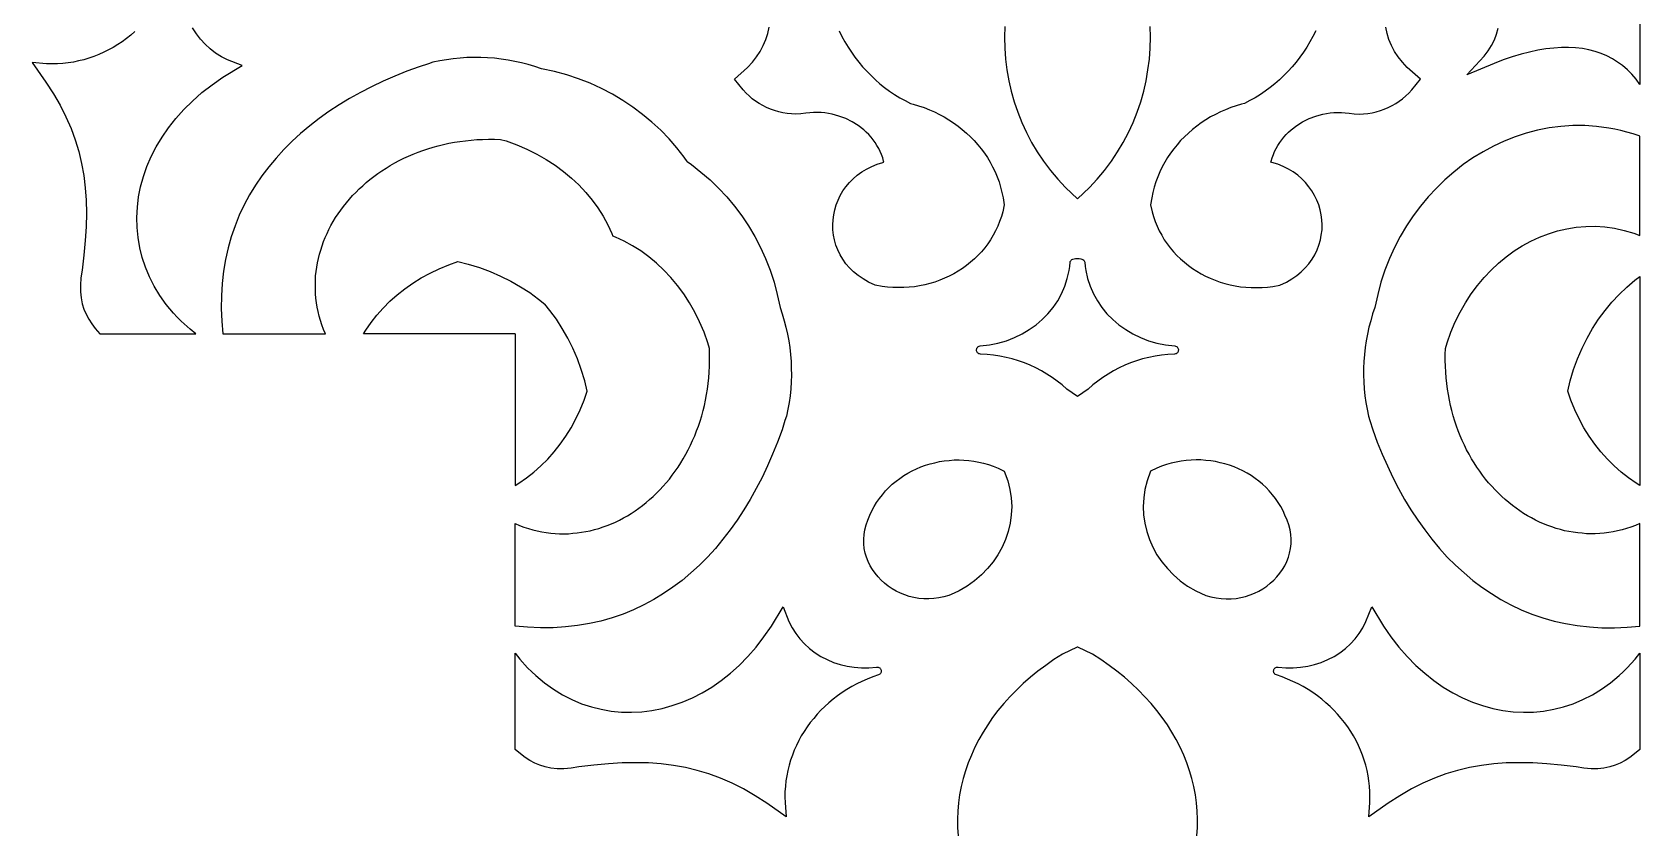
# Model space of a CAD drawing. Extents: x -1917 to -261, y -485 to 605.
# Drawn here: x -908.8 to -791.6, y 417.2 to 475.1 of the extents above; entities that cross this region are included whole.
import ezdxf

# ---------------------------------------------------------------- set-up
doc = ezdxf.new("R2010")
doc.units = 0
doc.layers.add('LAYER_1', color=18, linetype='CONTINUOUS')

msp = doc.modelspace()

# ---------------------------------------------------------------- linework, layer by layer
at = {"layer": 'LAYER_1'}
for points in [[(-791.63, 494.14), (-791.63, 471.33), (-791.91, 471.71), (-792.22, 472.07), (-792.54, 472.4), (-792.89, 472.7), (-793.25, 472.96), (-793.63, 473.2), (-794.03, 473.41), (-794.45, 473.59), (-794.88, 473.73), (-795.34, 473.85), (-795.82, 473.94), (-796.31, 474), (-796.82, 474.02), (-797.35, 474.02), (-797.91, 473.98), (-798.47, 473.92), (-799.06, 473.82), (-799.67, 473.69), (-800.29, 473.53), (-800.93, 473.34), (-801.58, 473.12), (-802.25, 472.86), (-804.23, 472.04), (-802.97, 473.4), (-802.68, 473.78), (-802.43, 474.17), (-802.23, 474.57), (-802.07, 474.99), (-801.95, 475.42)], [(-901.29, 475.18), (-901.59, 474.92), (-901.9, 474.67), (-902.21, 474.44), (-902.54, 474.23), (-902.87, 474.02), (-903.21, 473.84), (-903.56, 473.67), (-903.91, 473.51), (-904.27, 473.37), (-904.64, 473.24), (-905.01, 473.13), (-905.39, 473.04), (-905.77, 472.96), (-906.15, 472.9), (-906.54, 472.86), (-906.93, 472.84), (-907.33, 472.83), (-907.72, 472.84), (-908.77, 472.92), (-907.77, 471.5), (-907.22, 470.65), (-906.73, 469.81), (-906.31, 468.97), (-905.94, 468.13), (-905.63, 467.29), (-905.38, 466.44), (-905.17, 465.58), (-905.02, 464.7), (-904.91, 463.81), (-904.84, 462.89), (-904.82, 461.95), (-904.85, 460.97), (-904.9, 459.96), (-905, 458.9), (-905.13, 457.81), (-905.22, 457.25), (-905.26, 456.72), (-905.26, 456.23), (-905.21, 455.78), (-905.13, 455.36), (-905.01, 454.97), (-904.85, 454.6), (-904.65, 454.24), (-904.43, 453.9), (-904.18, 453.56), (-903.85, 453.16), (-896.85, 453.16), (-897.27, 453.5), (-897.91, 454.08), (-898.2, 454.38), (-898.48, 454.68), (-899.01, 455.31), (-899.47, 455.96), (-899.88, 456.63), (-900.22, 457.31), (-900.52, 458.01), (-900.75, 458.72), (-900.94, 459.44), (-901.06, 460.18), (-901.13, 460.91), (-901.15, 461.65), (-901.11, 462.4), (-901.02, 463.14), (-900.87, 463.88), (-900.67, 464.62), (-900.41, 465.35), (-900.1, 466.08), (-899.73, 466.79), (-899.31, 467.49), (-898.84, 468.18), (-898.31, 468.85), (-897.73, 469.5), (-897.1, 470.12), (-896.41, 470.73), (-895.66, 471.3), (-894.87, 471.85), (-893.47, 472.7), (-894.54, 473.12), (-894.99, 473.35), (-895.41, 473.61), (-895.8, 473.92), (-896.17, 474.25), (-896.5, 474.62), (-896.81, 475.02), (-897.08, 475.45)], [(-849.98, 475.23), (-849.77, 474.83), (-849.55, 474.44), (-849.32, 474.05), (-849.07, 473.68), (-848.82, 473.32), (-848.54, 472.96), (-848.26, 472.62), (-847.96, 472.29), (-847.65, 471.98), (-847.33, 471.67), (-847, 471.38), (-846.66, 471.11), (-846.3, 470.84), (-845.94, 470.6), (-845.56, 470.36), (-845.17, 470.15), (-844.78, 469.95), (-844.57, 469.89), (-844.18, 469.78), (-843.78, 469.64), (-843.4, 469.49), (-843.03, 469.33), (-842.66, 469.15), (-842.31, 468.96), (-841.97, 468.75), (-841.63, 468.53), (-841.31, 468.3), (-841, 468.05), (-840.7, 467.79), (-840.41, 467.52), (-840.13, 467.24), (-839.87, 466.94), (-839.63, 466.64), (-839.39, 466.32), (-839.17, 466), (-838.97, 465.66), (-838.79, 465.32), (-838.61, 464.96), (-838.46, 464.6), (-838.32, 464.23), (-838.21, 463.85), (-838.11, 463.46), (-838.02, 463.07), (-837.94, 462.55), (-838.05, 462.06), (-838.15, 461.7), (-838.28, 461.34), (-838.42, 461), (-838.57, 460.66), (-838.75, 460.34), (-838.94, 460.02), (-839.15, 459.72), (-839.37, 459.42), (-839.61, 459.14), (-839.86, 458.88), (-840.12, 458.62), (-840.4, 458.38), (-840.69, 458.15), (-840.99, 457.93), (-841.3, 457.73), (-841.62, 457.54), (-841.95, 457.37), (-842.29, 457.21), (-842.64, 457.07), (-843, 456.94), (-843.36, 456.83), (-843.73, 456.74), (-844.11, 456.66), (-844.49, 456.6), (-844.88, 456.56), (-845.27, 456.53), (-845.66, 456.53), (-846.06, 456.54), (-846.45, 456.57), (-846.85, 456.62), (-847.35, 456.71), (-847.84, 456.94), (-848.23, 457.16), (-848.59, 457.41), (-848.92, 457.68), (-849.21, 457.97), (-849.48, 458.27), (-849.71, 458.6), (-849.91, 458.93), (-850.07, 459.28), (-850.21, 459.63), (-850.31, 460), (-850.39, 460.36), (-850.43, 460.73), (-850.44, 461.1), (-850.42, 461.47), (-850.37, 461.84), (-850.29, 462.2), (-850.19, 462.55), (-850.05, 462.9), (-849.89, 463.24), (-849.7, 463.57), (-849.48, 463.88), (-849.23, 464.18), (-848.96, 464.46), (-848.66, 464.72), (-848.33, 464.96), (-847.98, 465.17), (-847.6, 465.36), (-847.2, 465.52), (-846.78, 465.65), (-846.71, 465.67), (-846.73, 465.74), (-846.8, 465.98), (-846.89, 466.22), (-846.98, 466.44), (-847.09, 466.67), (-847.22, 466.88), (-847.35, 467.09), (-847.5, 467.3), (-847.65, 467.49), (-847.82, 467.68), (-848, 467.85), (-848.18, 468.02), (-848.59, 468.33), (-849.02, 468.61), (-849.49, 468.84), (-849.99, 469.03), (-850.23, 469.1), (-850.49, 469.16), (-850.75, 469.21), (-851.02, 469.25), (-851.29, 469.28), (-851.57, 469.29), (-851.84, 469.28), (-852.12, 469.27), (-852.4, 469.24), (-852.77, 469.18), (-853.13, 469.17), (-853.45, 469.19), (-853.77, 469.22), (-854.08, 469.27), (-854.38, 469.34), (-854.68, 469.43), (-854.97, 469.53), (-855.26, 469.65), (-855.53, 469.79), (-855.8, 469.94), (-856.06, 470.11), (-856.3, 470.29), (-856.54, 470.49), (-856.76, 470.7), (-856.97, 470.93), (-857.6, 471.71), (-856.64, 472.57), (-856.29, 472.94), (-855.99, 473.33), (-855.72, 473.73), (-855.5, 474.16), (-855.31, 474.6), (-855.17, 475.04), (-855.07, 475.5)], [(-837.91, 475.55), (-837.93, 474.76), (-837.91, 473.96), (-837.85, 473.17), (-837.75, 472.39), (-837.61, 471.6), (-837.44, 470.83), (-837.22, 470.06), (-836.96, 469.3), (-836.66, 468.56), (-836.33, 467.83), (-835.95, 467.11), (-835.54, 466.41), (-835.08, 465.73), (-834.58, 465.07), (-834.05, 464.43), (-833.48, 463.82), (-832.61, 462.99), (-831.74, 463.82), (-831.17, 464.43), (-830.63, 465.07), (-830.14, 465.73), (-829.68, 466.41), (-829.27, 467.11), (-828.89, 467.83), (-828.55, 468.56), (-828.26, 469.3), (-828, 470.06), (-827.78, 470.83), (-827.61, 471.6), (-827.47, 472.39), (-827.37, 473.17), (-827.31, 473.96), (-827.29, 474.76), (-827.31, 475.55)], [(-815.24, 475.23), (-815.45, 474.83), (-815.67, 474.44), (-815.9, 474.05), (-816.15, 473.68), (-816.4, 473.32), (-816.68, 472.96), (-816.96, 472.62), (-817.26, 472.29), (-817.57, 471.98), (-817.89, 471.67), (-818.22, 471.38), (-818.56, 471.11), (-818.92, 470.84), (-819.28, 470.6), (-819.66, 470.36), (-820.05, 470.15), (-820.44, 469.95), (-820.65, 469.89), (-821.05, 469.78), (-821.44, 469.64), (-821.82, 469.49), (-822.19, 469.33), (-822.56, 469.15), (-822.91, 468.96), (-823.26, 468.75), (-823.59, 468.53), (-823.91, 468.3), (-824.22, 468.05), (-824.52, 467.79), (-824.81, 467.52), (-825.09, 467.24), (-825.35, 466.94), (-825.59, 466.64), (-825.83, 466.32), (-826.05, 466), (-826.25, 465.66), (-826.44, 465.32), (-826.61, 464.96), (-826.76, 464.6), (-826.9, 464.23), (-827.01, 463.85), (-827.12, 463.46), (-827.2, 463.07), (-827.28, 462.55), (-827.17, 462.06), (-827.07, 461.7), (-826.95, 461.34), (-826.81, 461), (-826.65, 460.66), (-826.47, 460.34), (-826.28, 460.02), (-826.07, 459.72), (-825.85, 459.42), (-825.61, 459.14), (-825.36, 458.88), (-825.1, 458.62), (-824.82, 458.38), (-824.53, 458.15), (-824.23, 457.93), (-823.92, 457.73), (-823.6, 457.54), (-823.27, 457.37), (-822.93, 457.21), (-822.58, 457.07), (-822.22, 456.94), (-821.86, 456.83), (-821.49, 456.74), (-821.11, 456.66), (-820.73, 456.6), (-820.35, 456.56), (-819.95, 456.53), (-819.56, 456.53), (-819.16, 456.54), (-818.77, 456.57), (-818.37, 456.62), (-817.87, 456.71), (-817.38, 456.94), (-816.99, 457.16), (-816.63, 457.41), (-816.31, 457.68), (-816.01, 457.97), (-815.74, 458.27), (-815.51, 458.6), (-815.31, 458.93), (-815.15, 459.28), (-815.01, 459.63), (-814.91, 460), (-814.84, 460.36), (-814.79, 460.73), (-814.78, 461.1), (-814.8, 461.47), (-814.85, 461.84), (-814.93, 462.2), (-815.03, 462.55), (-815.17, 462.9), (-815.33, 463.24), (-815.52, 463.57), (-815.74, 463.88), (-815.99, 464.18), (-816.26, 464.46), (-816.56, 464.72), (-816.89, 464.96), (-817.24, 465.17), (-817.62, 465.36), (-818.02, 465.52), (-818.44, 465.65), (-818.51, 465.67), (-818.49, 465.74), (-818.42, 465.98), (-818.33, 466.22), (-818.24, 466.44), (-818.13, 466.67), (-818, 466.88), (-817.87, 467.09), (-817.72, 467.3), (-817.57, 467.49), (-817.4, 467.68), (-817.22, 467.85), (-817.04, 468.02), (-816.63, 468.33), (-816.2, 468.61), (-815.73, 468.84), (-815.23, 469.03), (-814.99, 469.1), (-814.73, 469.16), (-814.47, 469.21), (-814.2, 469.25), (-813.93, 469.28), (-813.65, 469.29), (-813.38, 469.28), (-813.1, 469.27), (-812.82, 469.24), (-812.45, 469.18), (-812.09, 469.17), (-811.77, 469.19), (-811.45, 469.22), (-811.14, 469.27), (-810.84, 469.34), (-810.54, 469.43), (-810.25, 469.53), (-809.96, 469.65), (-809.69, 469.79), (-809.42, 469.94), (-809.16, 470.11), (-808.92, 470.29), (-808.68, 470.49), (-808.46, 470.7), (-808.25, 470.93), (-807.62, 471.71), (-808.58, 472.57), (-808.93, 472.94), (-809.23, 473.33), (-809.5, 473.73), (-809.72, 474.16), (-809.91, 474.6), (-810.05, 475.04), (-810.15, 475.5)], [(-861.04, 465.71), (-861.27, 466.03), (-861.8, 466.71), (-862.37, 467.37), (-862.97, 467.99), (-863.61, 468.59), (-864.29, 469.15), (-865, 469.68), (-865.73, 470.17), (-866.5, 470.63), (-867.29, 471.04), (-868.11, 471.41), (-868.96, 471.74), (-869.82, 472.03), (-870.71, 472.27), (-871.66, 472.47), (-872.14, 472.63), (-872.63, 472.77), (-873.11, 472.9), (-873.6, 473.01), (-874.1, 473.1), (-874.59, 473.18), (-875.09, 473.24), (-875.59, 473.27), (-876.09, 473.3), (-876.59, 473.3), (-877.09, 473.28), (-877.59, 473.25), (-878.09, 473.2), (-878.58, 473.13), (-879.08, 473.04), (-879.57, 472.94), (-879.89, 472.83), (-880.58, 472.62), (-881.48, 472.29), (-882.36, 471.94), (-883.21, 471.56), (-884.05, 471.16), (-884.86, 470.74), (-885.65, 470.3), (-886.41, 469.84), (-887.15, 469.35), (-887.87, 468.84), (-888.55, 468.31), (-889.21, 467.76), (-889.84, 467.19), (-890.44, 466.59), (-891, 465.97), (-891.54, 465.33), (-892.04, 464.67), (-892.5, 463.99), (-892.93, 463.28), (-893.32, 462.55), (-893.68, 461.8), (-893.99, 461.03), (-894.27, 460.23), (-894.5, 459.42), (-894.69, 458.58), (-894.83, 457.72), (-894.94, 456.84), (-894.99, 455.94), (-895, 455.02), (-894.96, 454.08), (-894.88, 453.16), (-887.41, 453.16), (-887.54, 453.49), (-887.66, 453.81), (-887.77, 454.13), (-887.86, 454.46), (-887.94, 454.78), (-888, 455.11), (-888.06, 455.43), (-888.1, 455.76), (-888.13, 456.08), (-888.14, 456.41), (-888.14, 456.73), (-888.14, 457.05), (-888.12, 457.38), (-888.08, 457.7), (-888.04, 458.01), (-887.98, 458.33), (-887.92, 458.64), (-887.84, 458.96), (-887.75, 459.27), (-887.65, 459.57), (-887.54, 459.88), (-887.42, 460.18), (-887.29, 460.47), (-887.15, 460.77), (-887, 461.06), (-886.83, 461.35), (-886.66, 461.63), (-886.48, 461.91), (-886.29, 462.18), (-886.09, 462.45), (-885.88, 462.71), (-885.66, 462.97), (-885.43, 463.23), (-885.19, 463.47), (-884.95, 463.72), (-884.69, 463.95), (-884.43, 464.18), (-884.16, 464.41), (-883.88, 464.62), (-883.59, 464.84), (-883.3, 465.04), (-882.99, 465.24), (-882.68, 465.42), (-882.36, 465.61), (-882.04, 465.78), (-881.7, 465.95), (-881.36, 466.1), (-881.02, 466.25), (-880.66, 466.39), (-880.3, 466.52), (-879.94, 466.65), (-879.56, 466.76), (-879.19, 466.86), (-878.8, 466.96), (-878.41, 467.04), (-878.01, 467.12), (-877.61, 467.18), (-877.2, 467.23), (-876.79, 467.28), (-876.37, 467.31), (-875.95, 467.33), (-875.52, 467.34), (-875.08, 467.34), (-874.65, 467.33), (-874.24, 467.21), (-873.47, 466.93), (-872.72, 466.61), (-872, 466.26), (-871.32, 465.87), (-870.67, 465.45), (-870.06, 465), (-869.48, 464.51), (-868.94, 464.01), (-868.44, 463.47), (-867.97, 462.91), (-867.55, 462.33), (-867.17, 461.73), (-866.83, 461.11), (-866.54, 460.47), (-866.47, 460.29)], [(-861.04, 465.71), (-860.72, 465.49), (-860.04, 464.95), (-859.38, 464.38), (-858.76, 463.78), (-858.16, 463.14), (-857.6, 462.46), (-857.07, 461.75), (-856.58, 461.02), (-856.12, 460.25), (-855.71, 459.46), (-855.34, 458.64), (-855.01, 457.8), (-854.72, 456.93), (-854.48, 456.04), (-854.28, 455.09), (-854.12, 454.61), (-853.98, 454.12), (-853.85, 453.64), (-853.74, 453.15), (-853.65, 452.65), (-853.57, 452.16), (-853.52, 451.66), (-853.48, 451.16), (-853.46, 450.66), (-853.45, 450.16), (-853.47, 449.66), (-853.5, 449.16), (-853.55, 448.66), (-853.62, 448.17), (-853.71, 447.67), (-853.81, 447.18), (-853.92, 446.86), (-854.13, 446.17), (-854.46, 445.27), (-854.82, 444.39), (-855.19, 443.54), (-855.59, 442.7), (-856.01, 441.89), (-856.45, 441.1), (-856.91, 440.34), (-857.4, 439.6), (-857.91, 438.89), (-858.44, 438.2), (-858.99, 437.54), (-859.56, 436.91), (-860.16, 436.31), (-860.78, 435.75), (-861.42, 435.21), (-862.08, 434.71), (-862.76, 434.25), (-863.47, 433.82), (-864.2, 433.43), (-864.95, 433.07), (-865.72, 432.76), (-866.52, 432.48), (-867.33, 432.25), (-868.17, 432.06), (-869.03, 431.92), (-869.91, 431.82), (-870.81, 431.76), (-871.73, 431.75), (-872.67, 431.79), (-873.59, 431.87), (-873.59, 439.34), (-873.26, 439.21), (-872.94, 439.09), (-872.62, 438.98), (-872.29, 438.89), (-871.97, 438.81), (-871.64, 438.75), (-871.32, 438.69), (-870.99, 438.65), (-870.67, 438.63), (-870.34, 438.61), (-870.02, 438.61), (-869.7, 438.61), (-869.38, 438.64), (-869.06, 438.67), (-868.74, 438.71), (-868.42, 438.77), (-868.11, 438.83), (-867.79, 438.91), (-867.49, 439), (-867.18, 439.1), (-866.87, 439.21), (-866.57, 439.33), (-866.28, 439.46), (-865.98, 439.6), (-865.69, 439.76), (-865.4, 439.92), (-865.12, 440.09), (-864.84, 440.27), (-864.57, 440.46), (-864.3, 440.66), (-864.04, 440.87), (-863.78, 441.09), (-863.52, 441.32), (-863.28, 441.56), (-863.03, 441.8), (-862.8, 442.06), (-862.57, 442.32), (-862.34, 442.59), (-862.13, 442.87), (-861.92, 443.16), (-861.71, 443.46), (-861.52, 443.76), (-861.33, 444.07), (-861.14, 444.39), (-860.97, 444.71), (-860.81, 445.05), (-860.65, 445.39), (-860.5, 445.73), (-860.36, 446.09), (-860.23, 446.45), (-860.1, 446.81), (-859.99, 447.19), (-859.89, 447.57), (-859.79, 447.95), (-859.71, 448.34), (-859.63, 448.74), (-859.57, 449.14), (-859.52, 449.55), (-859.47, 449.96), (-859.44, 450.38), (-859.42, 450.8), (-859.41, 451.23), (-859.41, 451.67), (-859.42, 452.1), (-859.54, 452.51), (-859.82, 453.28), (-860.14, 454.03), (-860.49, 454.75), (-860.88, 455.43), (-861.3, 456.08), (-861.75, 456.69), (-862.24, 457.27), (-862.75, 457.81), (-863.28, 458.31), (-863.84, 458.78), (-864.42, 459.2), (-865.02, 459.58), (-865.64, 459.92), (-866.28, 460.21), (-866.47, 460.29)], [(-873.59, 453.16), (-884.62, 453.16), (-884.46, 453.43), (-884.08, 453.99), (-883.66, 454.53), (-883.2, 455.04), (-882.71, 455.54), (-882.19, 456), (-881.63, 456.44), (-881.04, 456.86), (-880.43, 457.24), (-879.78, 457.59), (-879.11, 457.91), (-878.41, 458.2), (-877.76, 458.43), (-877, 458.24), (-876.19, 457.99), (-875.4, 457.7), (-874.64, 457.37), (-873.9, 457.01), (-873.2, 456.6), (-872.52, 456.17), (-871.88, 455.7), (-871.43, 455.32)], [(-873.59, 453.16), (-873.59, 442.13), (-873.32, 442.29), (-872.76, 442.67), (-872.22, 443.09), (-871.71, 443.55), (-871.21, 444.04), (-870.75, 444.56), (-870.31, 445.12), (-869.9, 445.71), (-869.51, 446.32), (-869.16, 446.97), (-868.84, 447.64), (-868.55, 448.34), (-868.33, 448.99), (-868.51, 449.75), (-868.76, 450.56), (-869.05, 451.35), (-869.38, 452.11), (-869.75, 452.85), (-870.15, 453.55), (-870.58, 454.23), (-871.05, 454.87), (-871.43, 455.32)], [(-823.91, 416.61), (-823.87, 417.21), (-823.86, 417.81), (-823.89, 418.41), (-823.94, 419), (-824.02, 419.6), (-824.13, 420.19), (-824.28, 420.77), (-824.45, 421.35), (-824.65, 421.93), (-824.87, 422.49), (-825.13, 423.06), (-825.41, 423.61), (-825.73, 424.15), (-826.06, 424.69), (-826.43, 425.22), (-826.82, 425.74), (-827.24, 426.24), (-827.69, 426.74), (-828.16, 427.22), (-828.66, 427.69), (-829.18, 428.15), (-829.73, 428.59), (-830.3, 429.02), (-830.9, 429.44), (-831.52, 429.83), (-832.58, 430.35), (-832.61, 430.35), (-832.64, 430.35), (-833.7, 429.83), (-834.32, 429.44), (-834.92, 429.02), (-835.49, 428.59), (-836.04, 428.15), (-836.56, 427.69), (-837.06, 427.22), (-837.53, 426.74), (-837.98, 426.24), (-838.4, 425.74), (-838.79, 425.22), (-839.15, 424.69), (-839.49, 424.15), (-839.8, 423.61), (-840.09, 423.06), (-840.34, 422.49), (-840.57, 421.93), (-840.77, 421.35), (-840.94, 420.77), (-841.08, 420.19), (-841.2, 419.6), (-841.28, 419), (-841.33, 418.41), (-841.36, 417.81), (-841.35, 417.21), (-841.31, 416.61)]]:
    msp.add_lwpolyline(points, dxfattribs=at)
for points in [[(-791.63, 467.57), (-791.68, 467.59), (-792.13, 467.73), (-792.57, 467.86), (-793.01, 467.97), (-793.45, 468.07), (-793.9, 468.15), (-794.78, 468.27), (-795.65, 468.33), (-796.52, 468.33), (-797.39, 468.27), (-798.24, 468.16), (-799.08, 467.99), (-799.91, 467.78), (-800.72, 467.51), (-801.52, 467.19), (-802.3, 466.83), (-803.05, 466.43), (-803.79, 465.98), (-804.5, 465.49), (-805.18, 464.95), (-805.83, 464.38), (-806.46, 463.78), (-807.06, 463.14), (-807.62, 462.46), (-808.15, 461.75), (-808.64, 461.02), (-809.09, 460.25), (-809.51, 459.46), (-809.88, 458.64), (-810.21, 457.8), (-810.5, 456.93), (-810.73, 456.04), (-810.93, 455.09), (-811.1, 454.61), (-811.24, 454.12), (-811.37, 453.64), (-811.48, 453.15), (-811.57, 452.65), (-811.65, 452.16), (-811.7, 451.66), (-811.74, 451.16), (-811.76, 450.66), (-811.77, 450.16), (-811.75, 449.66), (-811.72, 449.16), (-811.67, 448.66), (-811.6, 448.17), (-811.51, 447.67), (-811.41, 447.18), (-811.3, 446.86), (-811.09, 446.17), (-810.76, 445.27), (-810.4, 444.39), (-810.03, 443.54), (-809.63, 442.7), (-809.21, 441.89), (-808.77, 441.1), (-808.31, 440.34), (-807.82, 439.6), (-807.31, 438.89), (-806.78, 438.2), (-806.23, 437.54), (-805.66, 436.91), (-805.06, 436.31), (-804.44, 435.75), (-803.8, 435.21), (-803.14, 434.71), (-802.45, 434.25), (-801.75, 433.82), (-801.02, 433.43), (-800.27, 433.07), (-799.49, 432.76), (-798.7, 432.48), (-797.88, 432.25), (-797.05, 432.06), (-796.19, 431.92), (-795.31, 431.82), (-794.41, 431.76), (-793.49, 431.75), (-792.55, 431.79), (-791.63, 431.87), (-791.63, 439.34), (-791.95, 439.21), (-792.28, 439.09), (-792.6, 438.98), (-792.93, 438.89), (-793.25, 438.81), (-793.58, 438.75), (-793.9, 438.69), (-794.23, 438.65), (-794.55, 438.63), (-794.88, 438.61), (-795.2, 438.61), (-795.52, 438.61), (-795.84, 438.64), (-796.16, 438.67), (-796.48, 438.71), (-796.8, 438.77), (-797.11, 438.83), (-797.42, 438.91), (-797.73, 439), (-798.04, 439.1), (-798.34, 439.21), (-798.65, 439.33), (-798.94, 439.46), (-799.24, 439.6), (-799.53, 439.76), (-799.81, 439.92), (-800.1, 440.09), (-800.37, 440.27), (-800.65, 440.46), (-800.92, 440.66), (-801.18, 440.87), (-801.44, 441.09), (-801.69, 441.32), (-801.94, 441.56), (-802.18, 441.8), (-802.42, 442.06), (-802.65, 442.32), (-802.88, 442.59), (-803.09, 442.87), (-803.3, 443.16), (-803.51, 443.46), (-803.7, 443.76), (-803.89, 444.07), (-804.07, 444.39), (-804.25, 444.71), (-804.41, 445.05), (-804.57, 445.39), (-804.72, 445.73), (-804.86, 446.09), (-804.99, 446.45), (-805.11, 446.81), (-805.23, 447.19), (-805.33, 447.57), (-805.43, 447.95), (-805.51, 448.34), (-805.58, 448.74), (-805.65, 449.14), (-805.7, 449.55), (-805.75, 449.96), (-805.78, 450.38), (-805.8, 450.8), (-805.81, 451.23), (-805.81, 451.67), (-805.79, 452.1), (-805.67, 452.51), (-805.4, 453.28), (-805.08, 454.03), (-804.73, 454.75), (-804.34, 455.43), (-803.92, 456.08), (-803.46, 456.69), (-802.98, 457.27), (-802.47, 457.81), (-801.94, 458.31), (-801.38, 458.78), (-800.8, 459.2), (-800.2, 459.58), (-799.58, 459.92), (-798.94, 460.21), (-798.29, 460.46), (-797.62, 460.67), (-796.95, 460.82), (-796.27, 460.93), (-795.57, 460.99), (-794.88, 461), (-794.18, 460.95), (-793.48, 460.85), (-792.78, 460.7), (-792.08, 460.5), (-791.63, 460.33)], [(-832.61, 458.64), (-832.48, 458.64), (-832.37, 458.63), (-832.28, 458.61), (-832.21, 458.58), (-832.15, 458.54), (-832.11, 458.49), (-832.09, 458.44), (-832.08, 458.38), (-832.04, 458.07), (-832, 457.77), (-831.87, 457.19), (-831.69, 456.63), (-831.45, 456.09), (-831.16, 455.58), (-830.83, 455.09), (-830.46, 454.63), (-830.04, 454.21), (-829.59, 453.82), (-829.09, 453.47), (-828.57, 453.16), (-828.01, 452.89), (-827.43, 452.66), (-826.82, 452.49), (-826.19, 452.36), (-825.52, 452.28), (-825.46, 452.27), (-825.4, 452.25), (-825.35, 452.22), (-825.32, 452.18), (-825.29, 452.13), (-825.27, 452.08), (-825.25, 452.03), (-825.25, 451.98), (-825.26, 451.93), (-825.27, 451.88), (-825.29, 451.83), (-825.33, 451.79), (-825.37, 451.75), (-825.42, 451.72), (-825.47, 451.7), (-825.54, 451.69), (-826.02, 451.67), (-826.49, 451.62), (-826.95, 451.54), (-827.41, 451.45), (-827.86, 451.34), (-828.3, 451.2), (-828.74, 451.05), (-829.16, 450.88), (-829.58, 450.68), (-829.99, 450.47), (-830.38, 450.24), (-830.76, 449.99), (-831.13, 449.73), (-831.49, 449.44), (-831.83, 449.14), (-832.61, 448.6), (-833.39, 449.14), (-833.73, 449.44), (-834.09, 449.73), (-834.46, 449.99), (-834.84, 450.24), (-835.23, 450.47), (-835.64, 450.68), (-836.05, 450.88), (-836.48, 451.05), (-836.91, 451.2), (-837.36, 451.34), (-837.81, 451.45), (-838.27, 451.54), (-838.73, 451.62), (-839.2, 451.67), (-839.68, 451.69), (-839.74, 451.7), (-839.8, 451.72), (-839.85, 451.75), (-839.89, 451.79), (-839.92, 451.83), (-839.95, 451.88), (-839.96, 451.93), (-839.97, 451.98), (-839.97, 452.03), (-839.95, 452.08), (-839.93, 452.13), (-839.9, 452.18), (-839.86, 452.22), (-839.82, 452.25), (-839.76, 452.27), (-839.69, 452.28), (-839.03, 452.36), (-838.4, 452.49), (-837.79, 452.66), (-837.2, 452.89), (-836.65, 453.16), (-836.12, 453.47), (-835.63, 453.82), (-835.18, 454.21), (-834.76, 454.63), (-834.39, 455.09), (-834.05, 455.58), (-833.77, 456.09), (-833.53, 456.63), (-833.35, 457.19), (-833.22, 457.77), (-833.17, 458.07), (-833.14, 458.38), (-833.13, 458.44), (-833.1, 458.49), (-833.06, 458.54), (-833.01, 458.58), (-832.94, 458.61), (-832.85, 458.63), (-832.74, 458.64)], [(-791.63, 457.33), (-791.63, 442.13), (-791.9, 442.29), (-792.46, 442.67), (-793, 443.09), (-793.51, 443.55), (-794, 444.04), (-794.47, 444.56), (-794.91, 445.12), (-795.32, 445.71), (-795.71, 446.32), (-796.06, 446.97), (-796.38, 447.64), (-796.67, 448.34), (-796.89, 448.99), (-796.7, 449.75), (-796.46, 450.56), (-796.17, 451.35), (-795.84, 452.11), (-795.47, 452.85), (-795.07, 453.55), (-794.64, 454.23), (-794.17, 454.87), (-793.67, 455.47), (-793.14, 456.04), (-792.58, 456.57), (-791.99, 457.07)], [(-837.85, 438.19), (-838.1, 437.62), (-838.4, 437.08), (-838.75, 436.56), (-839.16, 436.07), (-839.6, 435.61), (-840.1, 435.18), (-840.64, 434.79), (-841.23, 434.44), (-841.6, 434.27), (-841.97, 434.12), (-842.34, 434.01), (-842.71, 433.93), (-843.08, 433.88), (-843.45, 433.86), (-843.81, 433.87), (-844.17, 433.9), (-844.52, 433.96), (-844.86, 434.04), (-845.19, 434.15), (-845.51, 434.28), (-845.82, 434.43), (-846.12, 434.6), (-846.4, 434.79), (-846.66, 435), (-846.91, 435.23), (-847.14, 435.47), (-847.35, 435.73), (-847.54, 436), (-847.71, 436.28), (-847.86, 436.58), (-847.98, 436.89), (-848.07, 437.2), (-848.14, 437.53), (-848.17, 437.86), (-848.18, 438.21), (-848.16, 438.55), (-848.1, 438.9), (-848.01, 439.25), (-847.89, 439.6), (-847.73, 439.95), (-847.59, 440.27), (-847.42, 440.58), (-847.24, 440.88), (-847.04, 441.18), (-846.82, 441.45), (-846.59, 441.72), (-846.35, 441.97), (-846.1, 442.21), (-845.83, 442.43), (-845.55, 442.64), (-845.26, 442.84), (-844.97, 443.02), (-844.66, 443.18), (-844.34, 443.34), (-844.02, 443.47), (-843.69, 443.59), (-843.35, 443.7), (-843.01, 443.78), (-842.67, 443.86), (-842.31, 443.91), (-841.96, 443.95), (-841.6, 443.98), (-841.24, 443.98), (-840.88, 443.97), (-840.52, 443.94), (-840.16, 443.89), (-839.8, 443.83), (-839.45, 443.74), (-839.09, 443.64), (-838.74, 443.52), (-838.39, 443.38), (-837.94, 443.17), (-837.68, 442.45), (-837.53, 441.83), (-837.44, 441.21), (-837.4, 440.59), (-837.43, 439.98), (-837.52, 439.37), (-837.66, 438.77)], [(-827.37, 438.19), (-827.12, 437.62), (-826.82, 437.08), (-826.46, 436.56), (-826.06, 436.07), (-825.61, 435.61), (-825.12, 435.18), (-824.58, 434.79), (-823.99, 434.44), (-823.62, 434.27), (-823.25, 434.12), (-822.88, 434.01), (-822.51, 433.93), (-822.14, 433.88), (-821.77, 433.86), (-821.41, 433.87), (-821.05, 433.9), (-820.7, 433.96), (-820.36, 434.04), (-820.03, 434.15), (-819.71, 434.28), (-819.4, 434.43), (-819.1, 434.6), (-818.82, 434.79), (-818.56, 435), (-818.31, 435.23), (-818.08, 435.47), (-817.87, 435.73), (-817.68, 436), (-817.51, 436.28), (-817.36, 436.58), (-817.24, 436.89), (-817.15, 437.2), (-817.08, 437.53), (-817.04, 437.86), (-817.04, 438.21), (-817.06, 438.55), (-817.12, 438.9), (-817.21, 439.25), (-817.33, 439.6), (-817.49, 439.95), (-817.63, 440.27), (-817.8, 440.58), (-817.98, 440.88), (-818.18, 441.18), (-818.4, 441.45), (-818.63, 441.72), (-818.87, 441.97), (-819.12, 442.21), (-819.39, 442.43), (-819.67, 442.64), (-819.95, 442.84), (-820.25, 443.02), (-820.56, 443.18), (-820.88, 443.34), (-821.2, 443.47), (-821.53, 443.59), (-821.86, 443.7), (-822.21, 443.78), (-822.55, 443.86), (-822.9, 443.91), (-823.26, 443.95), (-823.62, 443.98), (-823.97, 443.98), (-824.33, 443.97), (-824.69, 443.94), (-825.06, 443.89), (-825.41, 443.83), (-825.77, 443.74), (-826.13, 443.64), (-826.48, 443.52), (-826.83, 443.38), (-827.28, 443.17), (-827.53, 442.45), (-827.69, 441.83), (-827.78, 441.21), (-827.81, 440.59), (-827.79, 439.98), (-827.7, 439.37), (-827.56, 438.77)], [(-873.59, 429.9), (-873.25, 429.48), (-872.67, 428.84), (-872.37, 428.55), (-872.07, 428.27), (-871.44, 427.74), (-870.79, 427.28), (-870.12, 426.88), (-869.44, 426.53), (-868.74, 426.23), (-868.03, 426), (-867.31, 425.82), (-866.58, 425.69), (-865.84, 425.62), (-865.1, 425.6), (-864.35, 425.64), (-863.61, 425.73), (-862.87, 425.88), (-862.13, 426.09), (-861.4, 426.34), (-860.67, 426.65), (-859.96, 427.02), (-859.26, 427.44), (-858.57, 427.91), (-857.9, 428.44), (-857.26, 429.02), (-856.63, 429.66), (-856.02, 430.34), (-855.45, 431.09), (-854.9, 431.88), (-854.05, 433.28), (-853.63, 432.21), (-853.4, 431.76), (-853.14, 431.34), (-852.83, 430.95), (-852.5, 430.58), (-852.13, 430.25), (-851.73, 429.94), (-851.3, 429.67), (-850.85, 429.44), (-850.38, 429.24), (-849.89, 429.08), (-849.39, 428.96), (-848.87, 428.88), (-848.34, 428.84), (-847.8, 428.84), (-847.24, 428.9), (-847.18, 428.9), (-847.12, 428.89), (-847.07, 428.87), (-847.02, 428.84), (-846.98, 428.8), (-846.95, 428.76), (-846.93, 428.72), (-846.91, 428.67), (-846.9, 428.62), (-846.9, 428.57), (-846.91, 428.52), (-846.93, 428.47), (-846.96, 428.42), (-847, 428.38), (-847.05, 428.35), (-847.11, 428.32), (-847.52, 428.18), (-847.92, 428.02), (-848.31, 427.85), (-848.69, 427.67), (-849.05, 427.47), (-849.41, 427.26), (-849.75, 427.04), (-850.09, 426.8), (-850.41, 426.55), (-850.72, 426.3), (-851.02, 426.03), (-851.3, 425.75), (-851.57, 425.46), (-851.83, 425.16), (-852.08, 424.85), (-852.31, 424.54), (-852.52, 424.21), (-852.73, 423.88), (-852.91, 423.54), (-853.09, 423.19), (-853.24, 422.84), (-853.38, 422.48), (-853.51, 422.11), (-853.62, 421.74), (-853.71, 421.36), (-853.79, 420.98), (-853.85, 420.6), (-853.89, 420.21), (-853.92, 419.82), (-853.92, 419.42), (-853.91, 419.03), (-853.83, 417.98), (-855.25, 418.98), (-856.1, 419.53), (-856.94, 420.02), (-857.78, 420.44), (-858.62, 420.81), (-859.46, 421.12), (-860.31, 421.37), (-861.17, 421.58), (-862.05, 421.73), (-862.94, 421.84), (-863.86, 421.91), (-864.8, 421.93), (-865.78, 421.91), (-866.79, 421.85), (-867.85, 421.75), (-868.94, 421.62), (-869.5, 421.53), (-870.03, 421.49), (-870.52, 421.49), (-870.97, 421.54), (-871.39, 421.62), (-871.78, 421.74), (-872.15, 421.9), (-872.51, 422.1), (-872.85, 422.32), (-873.19, 422.57), (-873.59, 422.9)], [(-791.63, 429.9), (-791.63, 422.9), (-792.03, 422.57), (-792.37, 422.32), (-792.71, 422.1), (-793.07, 421.9), (-793.44, 421.74), (-793.83, 421.62), (-794.25, 421.54), (-794.7, 421.49), (-795.19, 421.49), (-795.72, 421.53), (-796.28, 421.62), (-797.37, 421.75), (-798.42, 421.85), (-799.44, 421.91), (-800.41, 421.93), (-801.36, 421.91), (-802.28, 421.84), (-803.17, 421.73), (-804.05, 421.58), (-804.91, 421.37), (-805.76, 421.12), (-806.6, 420.81), (-807.44, 420.44), (-808.27, 420.02), (-809.12, 419.53), (-809.97, 418.98), (-811.39, 417.98), (-811.31, 419.03), (-811.3, 419.42), (-811.3, 419.82), (-811.33, 420.21), (-811.37, 420.6), (-811.43, 420.98), (-811.51, 421.36), (-811.6, 421.74), (-811.71, 422.11), (-811.83, 422.48), (-811.98, 422.84), (-812.13, 423.19), (-812.31, 423.54), (-812.49, 423.88), (-812.7, 424.21), (-812.91, 424.54), (-813.14, 424.85), (-813.39, 425.16), (-813.65, 425.46), (-813.92, 425.75), (-814.2, 426.03), (-814.5, 426.3), (-814.81, 426.55), (-815.13, 426.8), (-815.46, 427.04), (-815.81, 427.26), (-816.17, 427.47), (-816.53, 427.67), (-816.91, 427.85), (-817.3, 428.02), (-817.7, 428.18), (-818.11, 428.32), (-818.17, 428.35), (-818.22, 428.38), (-818.26, 428.42), (-818.29, 428.47), (-818.31, 428.52), (-818.32, 428.57), (-818.32, 428.62), (-818.31, 428.67), (-818.29, 428.72), (-818.27, 428.76), (-818.24, 428.8), (-818.2, 428.84), (-818.15, 428.87), (-818.1, 428.89), (-818.04, 428.9), (-817.98, 428.9), (-817.42, 428.84), (-816.88, 428.84), (-816.35, 428.88), (-815.83, 428.96), (-815.33, 429.08), (-814.84, 429.24), (-814.36, 429.44), (-813.91, 429.67), (-813.49, 429.94), (-813.09, 430.25), (-812.72, 430.58), (-812.38, 430.95), (-812.08, 431.34), (-811.82, 431.76), (-811.59, 432.21), (-811.17, 433.28), (-810.32, 431.88), (-809.77, 431.09), (-809.19, 430.34), (-808.59, 429.66), (-807.96, 429.02), (-807.31, 428.44), (-806.65, 427.91), (-805.96, 427.44), (-805.26, 427.02), (-804.55, 426.65), (-803.82, 426.34), (-803.09, 426.09), (-802.35, 425.88), (-801.61, 425.73), (-800.86, 425.64), (-800.12, 425.6), (-799.38, 425.62), (-798.64, 425.69), (-797.91, 425.82), (-797.19, 426), (-796.48, 426.23), (-795.78, 426.53), (-795.09, 426.88), (-794.43, 427.28), (-793.78, 427.74), (-793.15, 428.27), (-792.84, 428.55), (-792.55, 428.84), (-791.97, 429.48)]]:
    msp.add_lwpolyline(points, close=True, dxfattribs=at)

doc.saveas('drawing.dxf')
